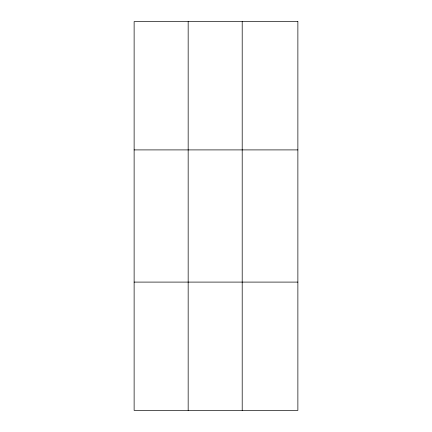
<?xml version="1.0" encoding="UTF-8"?>
<svg xmlns="http://www.w3.org/2000/svg" width="432" height="432" viewBox="0 0 432 432"><rect width="100%" height="100%" fill="white"/><g stroke="black" fill="none" stroke-linecap="round" stroke-linejoin="round"><path stroke-width="0.65" d="M188.163 21.6L188.163 410.4M242.201 21.6L242.201 410.4M134.125 149.904L297.875 149.904M134.125 282.096L297.875 282.096M297.875 21.6L297.875 410.4L134.125 410.4L134.125 21.6L297.875 21.6"/></g></svg>
